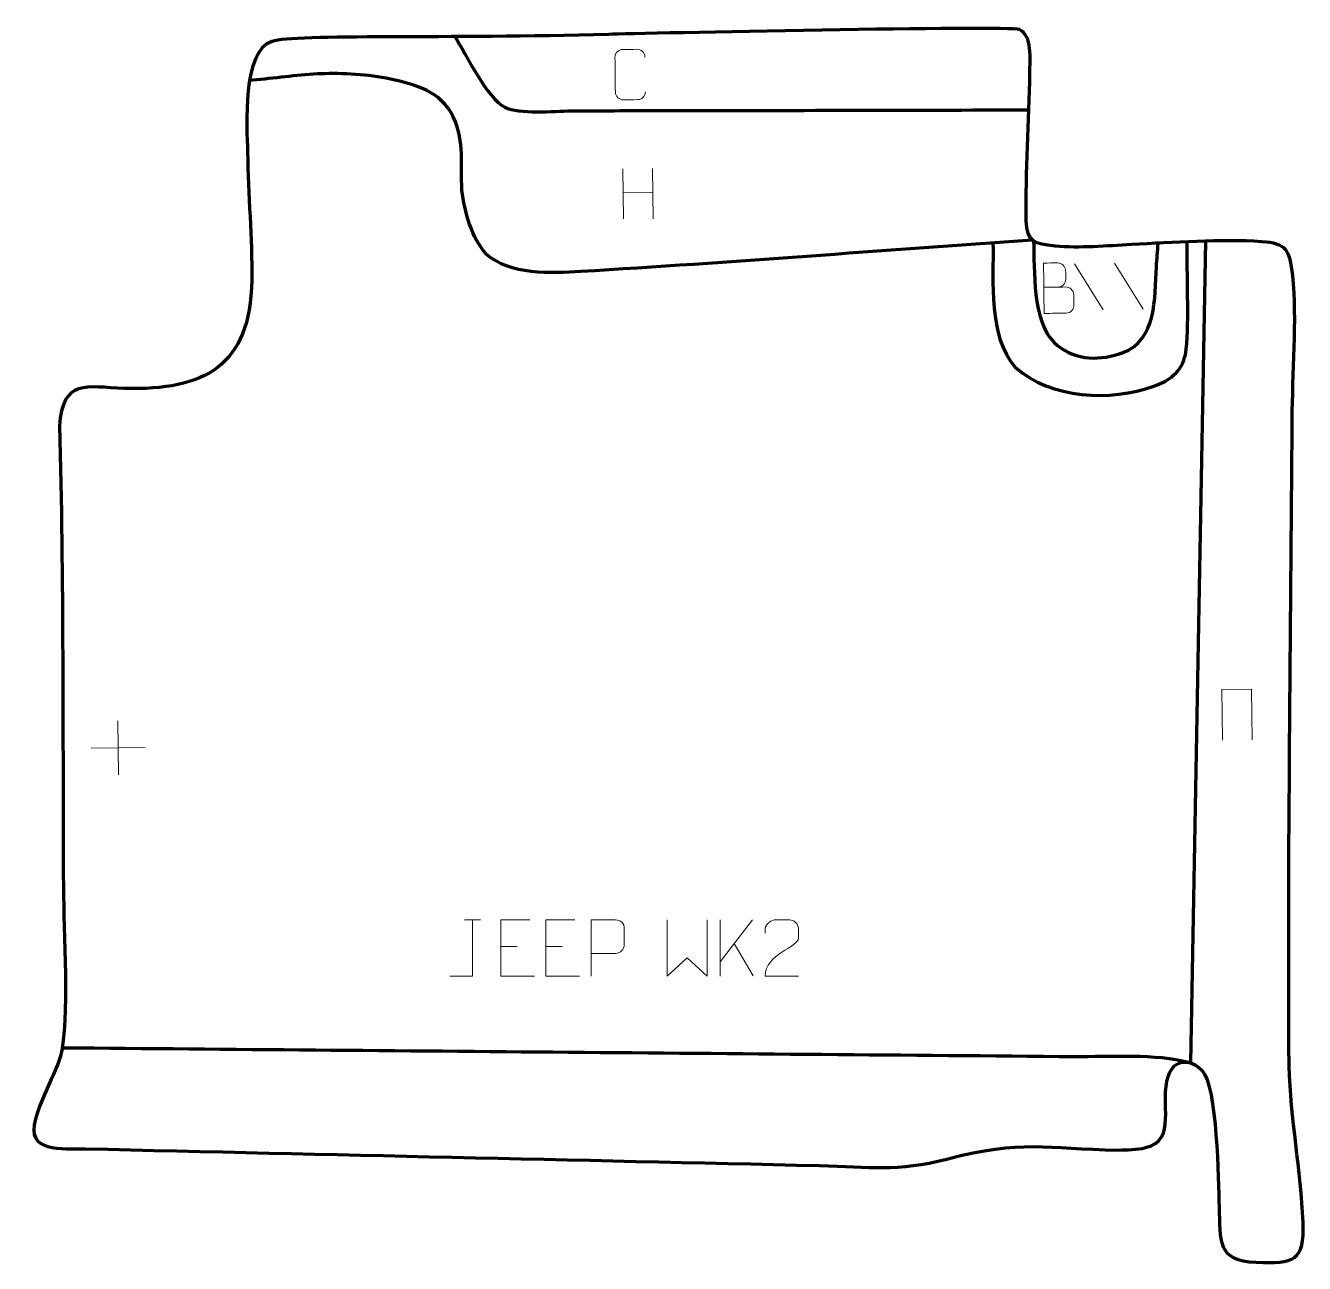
# Model space of a CAD drawing. Header units: millimetres. Extents: x 1059 to 1627, y -14 to 536.
import ezdxf

# ---------------------------------------------------------------- set-up
doc = ezdxf.new("R2010")
doc.units = ezdxf.units.MM
doc.header["$MEASUREMENT"] = 0
doc.layers.add('layer 2', color=7, linetype='Continuous')
doc.layers.add('layer 3', color=7, linetype='Continuous')

msp = doc.modelspace()

# ---------------------------------------------------------------- linework, layer by layer
at = {"layer": 'layer 2', "color": 142, "lineweight": 158}
for points, knots in [([(1249.7548, 530.8846), (1254.7716, 523.0025), (1264.0177, 503.4136), (1271.8687, 499.5947), (1271.8687, 499.5947), (1278.4831, 496.3773), (1293.4005, 497.8474), (1301.317, 497.9053), (1301.317, 497.9053), (1315.8306, 498.0114), (1330.3518, 498.0582), (1344.8659, 498.0836), (1344.8659, 498.0836), (1398.0505, 498.1202), (1451.2349, 498.2567), (1504.4194, 498.369)], [0, 0, 0, 0, 0.2, 0.2, 0.2, 0.2, 0.4, 0.4, 0.4, 0.4, 0.6, 0.6, 0.6, 0.6, 1, 1, 1, 1]), ([(1505.9352, 440.6019), (1439.1804, 435.9195), (1372.4762, 430.5932), (1305.6735, 426.6037), (1305.6735, 426.6037), (1292.6742, 425.8299), (1273.8644, 424.9865), (1263.6531, 434.3568), (1263.6531, 434.3568), (1257.1737, 441.6412), (1253.8975, 453.1605), (1252.8905, 462.6885), (1252.8905, 462.6885), (1252.0241, 475.1816), (1254.4416, 482.9337), (1249.0236, 495.265), (1249.0236, 495.265), (1243.7146, 506.5535), (1232.3611, 509.5652), (1221.1831, 512.0337), (1221.1831, 512.0337), (1211.1702, 514.1379), (1200.286, 514.7766), (1190.0723, 514.3522), (1190.0723, 514.3522), (1190.0723, 514.3522), (1188.649, 514.2931), (1188.649, 514.2931), (1188.649, 514.2931), (1179.1494, 513.722), (1169.6182, 512.4433), (1160.1407, 511.4944), (1160.1407, 511.4944), (1160.1407, 511.4944), (1158.6591, 511.3567), (1158.6591, 511.3567)], [0, 0, 0, 0, 0.1, 0.1, 0.1, 0.1, 0.2, 0.2, 0.2, 0.2, 0.3, 0.3, 0.3, 0.3, 0.4, 0.4, 0.4, 0.4, 0.5, 0.5, 0.5, 0.5, 0.6, 0.6, 0.6, 0.6, 0.7, 0.7, 0.7, 0.7, 0.8, 0.8, 0.8, 0.8, 1, 1, 1, 1]), ([(1488.4593, 439.3791), (1488.8486, 422.2601), (1486.2318, 397.8478), (1498.2839, 384.1854), (1498.2839, 384.1854), (1514.4229, 370.1144), (1540.4711, 368.7938), (1559.8971, 375.7215), (1559.8971, 375.7215), (1570.2498, 379.4134), (1573.4437, 385.155), (1574.2404, 392.2951), (1574.2404, 392.2951), (1575.635, 404.7911), (1574.3223, 425.9504), (1574.7012, 439.8232)], [0, 0, 0, 0, 0.2, 0.2, 0.2, 0.2, 0.4, 0.4, 0.4, 0.4, 0.6, 0.6, 0.6, 0.6, 1, 1, 1, 1]), ([(1506.4765, 440.1807), (1507.0105, 427.2422), (1505.7748, 404.7298), (1515.575, 395.1867), (1515.575, 395.1867), (1523.4455, 387.5227), (1534.4037, 386.8021), (1544.3911, 390.0577), (1544.3911, 390.0577), (1544.3911, 390.0577), (1545.8487, 390.5328), (1545.8487, 390.5328), (1545.8487, 390.5328), (1561.3833, 396.3571), (1560.1188, 414.7233), (1560.9894, 428.6987), (1560.9894, 428.6987), (1561.2424, 432.204), (1561.497, 435.7092), (1561.7507, 439.2143)], [0, 0, 0, 0, 0.16666667, 0.16666667, 0.16666667, 0.16666667, 0.33333333, 0.33333333, 0.33333333, 0.33333333, 0.5, 0.5, 0.5, 0.5, 0.66666667, 0.66666667, 0.66666667, 0.66666667, 1, 1, 1, 1]), ([(1075.532, 82.1342), (1225.3178, 80.8327), (1375.1036, 79.5311), (1524.8894, 78.2297), (1524.8894, 78.2297), (1539.8317, 78.1714), (1561.1638, 79.5671), (1575.2145, 75.6851)], [0, 0, 0, 0, 0.33333333, 0.33333333, 0.33333333, 0.33333333, 1, 1, 1, 1])]:
    msp.add_open_spline(points, degree=3, knots=knots, dxfattribs=at)
msp.add_open_spline([(1576.281, 75.3432), (1576.281, 75.3432), (1582.8984, 440.1124), (1582.8984, 440.1124)], degree=3, dxfattribs=at)
at = {"layer": 'layer 3', "color": 242, "lineweight": 158}
msp.add_open_spline([(1549.9755, 438.6466), (1568.1987, 439.4427), (1589.7336, 441.0129), (1607.6685, 439.8753), (1607.6685, 439.8753), (1618.7119, 439.0307), (1620.1961, 436.3502), (1621.4558, 424.8668), (1621.4558, 424.8668), (1623.5021, 404.8341), (1621.3132, 381.3537), (1621.1992, 360.7888), (1621.1992, 360.7888), (1620.6706, 265.2992), (1619.2065, 169.4919), (1619.8405, 74.0344), (1619.8405, 74.0344), (1620.5745, 50.5125), (1625.0414, 27.7293), (1626.0954, 4.6422), (1626.0954, 4.6422), (1626.6532, -12.6748), (1622.1251, -13.6185), (1605.2915, -13.1055), (1605.2915, -13.1055), (1587.5783, -12.5657), (1589.3882, -3.4129), (1588.8168, 11.4316), (1588.8168, 11.4316), (1588.3611, 23.1895), (1588.1254, 64.7384), (1581.1044, 72.1426), (1581.1044, 72.1426), (1576.2139, 77.2999), (1569.0101, 77.3907), (1566.2955, 69.6278), (1566.2955, 69.6278), (1562.0669, 57.535), (1570.6493, 41.2115), (1556.1411, 37.7693), (1556.1411, 37.7693), (1552.2935, 36.8565), (1548.0051, 36.7787), (1544.0692, 36.6983), (1544.0692, 36.6983), (1511.4809, 37.2571), (1501.5813, 41.5667), (1468.0674, 32.7037), (1468.0674, 32.7037), (1446.0219, 27.0246), (1433.6691, 29.304), (1411.5184, 29.8153), (1411.5184, 29.8153), (1302.9042, 32.3192), (1194.289, 34.727), (1085.675, 37.2615), (1085.675, 37.2615), (1075.4105, 37.5009), (1059.2686, 35.1382), (1063.6041, 50.5351), (1063.6041, 50.5351), (1066.646, 60.7667), (1071.6947, 68.9146), (1074.8015, 78.3579), (1074.8015, 78.3579), (1078.6898, 94.6163), (1076.1511, 134.1997), (1076.0505, 153.1504), (1076.0505, 153.1504), (1075.6946, 221.2787), (1076.2059, 290.0516), (1074.292, 358.0943), (1074.292, 358.0943), (1075.8233, 379.0498), (1085.9111, 375.3908), (1103.1739, 374.7126), (1103.1739, 374.7126), (1138.6155, 373.7637), (1159.0389, 384.6113), (1159.6103, 422.7402), (1159.6103, 422.7402), (1159.7824, 441.2543), (1158.0267, 460.83), (1157.7495, 479.6104), (1157.7495, 479.6104), (1157.4843, 491.1074), (1155.1605, 524.3444), (1168.6386, 528.7824), (1168.6386, 528.7824), (1178.6662, 532.0843), (1247.4784, 529.8026), (1318.0093, 531.8767), (1318.0093, 531.8767), (1331.3457, 532.2689), (1496.0126, 535.7891), (1500.0789, 534.0372), (1500.0789, 534.0372), (1506.1988, 531.4005), (1504.8233, 520.6973), (1504.8227, 514.9714), (1504.8227, 514.9714), (1504.5869, 493.148), (1502.8839, 471.1066), (1503.267, 449.1884), (1503.267, 449.1884), (1503.4306, 439.8282), (1506.7514, 438.7617), (1516.0567, 437.9052), (1516.0567, 437.9052), (1527.0013, 436.8975), (1538.9745, 437.9387), (1549.9755, 438.6466)], degree=3, knots=[0, 0, 0, 0, 0.03448276, 0.03448276, 0.03448276, 0.03448276, 0.06896552, 0.06896552, 0.06896552, 0.06896552, 0.10344828, 0.10344828, 0.10344828, 0.10344828, 0.13793103, 0.13793103, 0.13793103, 0.13793103, 0.17241379, 0.17241379, 0.17241379, 0.17241379, 0.20689655, 0.20689655, 0.20689655, 0.20689655, 0.24137931, 0.24137931, 0.24137931, 0.24137931, 0.27586207, 0.27586207, 0.27586207, 0.27586207, 0.31034483, 0.31034483, 0.31034483, 0.31034483, 0.34482759, 0.34482759, 0.34482759, 0.34482759, 0.37931034, 0.37931034, 0.37931034, 0.37931034, 0.4137931, 0.4137931, 0.4137931, 0.4137931, 0.44827586, 0.44827586, 0.44827586, 0.44827586, 0.48275862, 0.48275862, 0.48275862, 0.48275862, 0.51724138, 0.51724138, 0.51724138, 0.51724138, 0.55172414, 0.55172414, 0.55172414, 0.55172414, 0.5862069, 0.5862069, 0.5862069, 0.5862069, 0.62068966, 0.62068966, 0.62068966, 0.62068966, 0.65517241, 0.65517241, 0.65517241, 0.65517241, 0.68965517, 0.68965517, 0.68965517, 0.68965517, 0.72413793, 0.72413793, 0.72413793, 0.72413793, 0.75862069, 0.75862069, 0.75862069, 0.75862069, 0.79310345, 0.79310345, 0.79310345, 0.79310345, 0.82758621, 0.82758621, 0.82758621, 0.82758621, 0.86206897, 0.86206897, 0.86206897, 0.86206897, 0.89655172, 0.89655172, 0.89655172, 0.89655172, 0.93103448, 0.93103448, 0.93103448, 0.93103448, 1, 1, 1, 1], dxfattribs=at)
at = {"layer": 'layer 3', "color": 250, "lineweight": 9}
for points, knots in [([(1334.2413, 506.3618), (1334.1409, 504.2795), (1332.6545, 502.9365), (1330.731, 502.904), (1330.731, 502.904), (1328.6426, 502.8796), (1326.5541, 502.8548), (1324.466, 502.8296), (1324.466, 502.8296), (1322.743, 502.7148), (1320.9568, 504.3816), (1320.9453, 506.1884), (1320.9453, 506.1884), (1320.8843, 511.3562), (1320.823, 516.5235), (1320.7613, 521.6906), (1320.7613, 521.6906), (1320.7423, 523.6056), (1322.2884, 525.1639), (1324.2163, 525.1747), (1324.2163, 525.1747), (1326.2992, 525.1995), (1328.3825, 525.2242), (1330.4657, 525.2489), (1330.4657, 525.2489), (1332.2088, 525.3014), (1334.0082, 523.9868), (1334.058, 521.8039)], [0, 0, 0, 0, 0.125, 0.125, 0.125, 0.125, 0.25, 0.25, 0.25, 0.25, 0.375, 0.375, 0.375, 0.375, 0.5, 0.5, 0.5, 0.5, 0.625, 0.625, 0.625, 0.625, 0.75, 0.75, 0.75, 0.75, 1, 1, 1, 1]), ([(1510.9826, 419.6448), (1514.2414, 419.6839), (1517.5005, 419.7226), (1520.76, 419.7609), (1520.76, 419.7609), (1522.5294, 419.7665), (1524.2706, 418.232), (1524.2924, 416.3963), (1524.2924, 416.3963), (1524.3041, 415.3856), (1524.3365, 412.6545), (1524.3489, 411.6435), (1524.3489, 411.6435), (1524.3844, 409.9797), (1523.0247, 408.1596), (1520.9453, 408.1501), (1520.9453, 408.1501), (1517.6855, 408.1117), (1514.426, 408.073), (1511.1669, 408.034), (1511.1669, 408.034), (1511.0785, 415.4839), (1510.99, 422.9335), (1510.9016, 430.3827), (1510.9016, 430.3827), (1513.0276, 430.4079), (1515.1539, 430.4332), (1517.2802, 430.4584), (1517.2802, 430.4584), (1518.7853, 430.4921), (1520.6836, 428.8033), (1520.7203, 427.0459), (1520.7203, 427.0459), (1520.7419, 425.1955), (1520.7435, 425.0648), (1520.7658, 423.214), (1520.7658, 423.214), (1520.8032, 421.3637), (1519.1616, 419.7265), (1517.3612, 419.7206)], [0, 0, 0, 0, 0.09090909, 0.09090909, 0.09090909, 0.09090909, 0.18181818, 0.18181818, 0.18181818, 0.18181818, 0.27272727, 0.27272727, 0.27272727, 0.27272727, 0.36363636, 0.36363636, 0.36363636, 0.36363636, 0.45454545, 0.45454545, 0.45454545, 0.45454545, 0.54545455, 0.54545455, 0.54545455, 0.54545455, 0.63636364, 0.63636364, 0.63636364, 0.63636364, 0.72727273, 0.72727273, 0.72727273, 0.72727273, 0.81818182, 0.81818182, 0.81818182, 0.81818182, 1, 1, 1, 1]), ([(1590.3276, 218.6906), (1590.3276, 218.6906), (1590.0622, 241.0394), (1590.0622, 241.0394), (1590.0622, 241.0394), (1590.0622, 241.0394), (1603.1796, 241.1951), (1603.1796, 241.1951), (1603.1796, 241.1951), (1603.1796, 241.1951), (1603.445, 218.8464), (1603.445, 218.8464)], [0, 0, 0, 0, 0.25, 0.25, 0.25, 0.25, 0.5, 0.5, 0.5, 0.5, 1, 1, 1, 1]), ([(1247.5517, 113.9015), (1247.5517, 113.9015), (1257.5737, 113.9015), (1257.5737, 113.9015), (1257.5737, 113.9015), (1257.5737, 113.9015), (1257.5737, 138.8551), (1257.5737, 138.8551)], [0, 0, 0, 0, 0.33333333, 0.33333333, 0.33333333, 0.33333333, 1, 1, 1, 1]), ([(1283.0147, 138.8551), (1283.0147, 138.8551), (1270.1408, 138.8551), (1270.1408, 138.8551), (1270.1408, 138.8551), (1270.1408, 138.8551), (1270.1408, 113.9015), (1270.1408, 113.9015), (1270.1408, 113.9015), (1270.1408, 113.9015), (1285.0066, 113.9015), (1285.0066, 113.9015)], [0, 0, 0, 0, 0.25, 0.25, 0.25, 0.25, 0.5, 0.5, 0.5, 0.5, 1, 1, 1, 1]), ([(1303.0147, 138.8551), (1303.0147, 138.8551), (1290.1408, 138.8551), (1290.1408, 138.8551), (1290.1408, 138.8551), (1290.1408, 138.8551), (1290.1408, 113.9015), (1290.1408, 113.9015), (1290.1408, 113.9015), (1290.1408, 113.9015), (1305.0066, 113.9015), (1305.0066, 113.9015)], [0, 0, 0, 0, 0.25, 0.25, 0.25, 0.25, 0.5, 0.5, 0.5, 0.5, 1, 1, 1, 1]), ([(1310.2416, 113.9015), (1310.2416, 113.9015), (1310.2416, 138.8551), (1310.2416, 138.8551), (1310.2416, 138.8551), (1313.8366, 138.8551), (1317.4319, 138.8551), (1321.0273, 138.8551), (1321.0273, 138.8551), (1323.3525, 138.8172), (1324.9099, 137.3271), (1324.9057, 134.961), (1324.9057, 134.961), (1324.9053, 132.9253), (1324.9053, 129.866), (1324.9057, 127.83), (1324.9057, 127.83), (1324.8992, 125.9546), (1323.087, 124.0127), (1321.0774, 123.9936), (1321.0774, 123.9936), (1321.0774, 123.9936), (1310.2416, 123.9936), (1310.2416, 123.9936)], [0, 0, 0, 0, 0.14285714, 0.14285714, 0.14285714, 0.14285714, 0.28571429, 0.28571429, 0.28571429, 0.28571429, 0.42857143, 0.42857143, 0.42857143, 0.42857143, 0.57142857, 0.57142857, 0.57142857, 0.57142857, 0.71428571, 0.71428571, 0.71428571, 0.71428571, 1, 1, 1, 1]), ([(1343.9408, 138.8787), (1343.9408, 138.8787), (1343.9408, 113.9207), (1343.9408, 113.9207), (1343.9408, 113.9207), (1343.9408, 113.9207), (1352.7835, 121.9854), (1352.7835, 121.9854), (1352.7835, 121.9854), (1352.7835, 121.9854), (1361.6259, 113.9213), (1361.6259, 113.9213), (1361.6259, 113.9213), (1361.6259, 113.9213), (1361.6259, 138.8787), (1361.6259, 138.8787)], [0, 0, 0, 0, 0.2, 0.2, 0.2, 0.2, 0.4, 0.4, 0.4, 0.4, 0.6, 0.6, 0.6, 0.6, 1, 1, 1, 1]), ([(1402.1548, 113.9126), (1397.2404, 113.9129), (1392.326, 113.9129), (1387.4119, 113.9126), (1387.4119, 113.9126), (1387.4119, 123.8449), (1402.0629, 126.4861), (1402.1548, 130.7964), (1402.1548, 130.7964), (1402.1545, 132.2205), (1402.1545, 133.6442), (1402.1548, 135.0675), (1402.1548, 135.0675), (1402.1379, 137.1446), (1400.0151, 138.8694), (1398.3441, 138.8867), (1398.3441, 138.8867), (1396.2709, 138.8863), (1394.198, 138.8863), (1392.1256, 138.8867), (1392.1256, 138.8867), (1390.3035, 138.9032), (1387.4788, 137.1111), (1387.4119, 135.0175), (1387.4119, 135.0175), (1387.4119, 135.0175), (1387.4119, 132.9627), (1387.4119, 132.9627)], [0, 0, 0, 0, 0.125, 0.125, 0.125, 0.125, 0.25, 0.25, 0.25, 0.25, 0.375, 0.375, 0.375, 0.375, 0.5, 0.5, 0.5, 0.5, 0.625, 0.625, 0.625, 0.625, 0.75, 0.75, 0.75, 0.75, 1, 1, 1, 1])]:
    msp.add_open_spline(points, degree=3, knots=knots, dxfattribs=at)
for points in [[(1324.2964, 472.2517), (1324.2964, 472.2517), (1324.5599, 450.0606), (1324.5599, 450.0606)], [(1337.4112, 472.4074), (1337.4112, 472.4074), (1337.6765, 450.0587), (1337.6765, 450.0587)], [(1324.4402, 461.6103), (1324.4402, 461.6103), (1337.5375, 461.7658), (1337.5375, 461.7658)], [(1524.7057, 430.0807), (1524.7057, 430.0807), (1537.313, 409.6846), (1537.313, 409.6846)], [(1542.4344, 430.2912), (1542.4344, 430.2912), (1555.0416, 409.8951), (1555.0416, 409.8951)], [(1100.2447, 227.2162), (1100.2447, 227.2162), (1100.5294, 203.24), (1100.5294, 203.24)], [(1088.399, 215.0857), (1088.399, 215.0857), (1112.3752, 215.3704), (1112.3752, 215.3704)], [(1253.9896, 138.8551), (1253.9896, 138.8551), (1261.1578, 138.8551), (1261.1578, 138.8551)], [(1367.4326, 138.8765), (1367.4326, 138.8765), (1367.4326, 113.9229), (1367.4326, 113.9229)], [(1381.8088, 138.8765), (1381.8088, 138.8765), (1367.4326, 120.2368), (1367.4326, 120.2368)], [(1270.1408, 126.9754), (1270.1408, 126.9754), (1277.3089, 126.9754), (1277.3089, 126.9754)], [(1290.1408, 126.9754), (1290.1408, 126.9754), (1297.3089, 126.9754), (1297.3089, 126.9754)], [(1382.1341, 114.0187), (1382.1341, 114.0187), (1373.6636, 128.3323), (1373.6636, 128.3323)]]:
    msp.add_open_spline(points, degree=3, dxfattribs=at)

doc.saveas('drawing.dxf')
